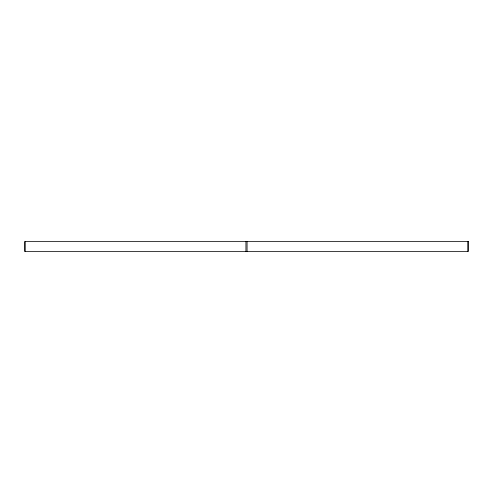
<?xml version="1.0" encoding="UTF-8"?>
<svg xmlns="http://www.w3.org/2000/svg" width="493" height="493" viewBox="0 0 493 493"><rect width="100%" height="100%" fill="white"/><g stroke="black" fill="none" stroke-linecap="round" stroke-linejoin="round"><path stroke-width="0.74" d="M467.783 241.545L467.783 251.455M247.067 241.545L247.067 251.455M245.933 241.545L245.933 251.455M25.217 241.545L25.217 251.455M468.35 241.545L24.65 241.545L24.65 251.455L468.35 251.455L468.35 241.545"/></g></svg>
